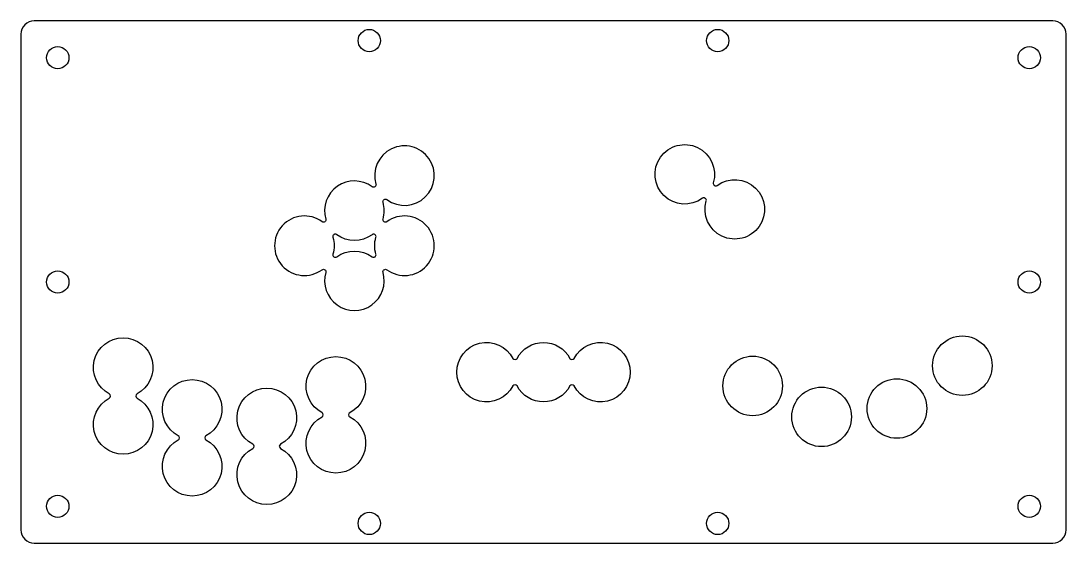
# Model space of a CAD drawing. Header units: millimetres. Extents: x -427 to -30, y 61 to 260.
import ezdxf

# ---------------------------------------------------------------- set-up
doc = ezdxf.new("R2010")
doc.units = ezdxf.units.MM
doc.header["$MEASUREMENT"] = 0

msp = doc.modelspace()

# ---------------------------------------------------------------- linework, layer by layer
for points in [[(-422.2, 61.2), (-35, 61.2, 0.414214), (-30, 66.2), (-30, 254.8, 0.414214), (-35, 259.8), (-422.2, 259.8, 0.414214), (-427.2, 254.8), (-427.2, 66.2, 0.414214)], [(-289.25, 165.16), (-289.19, 165.19, -0.321973), (-288.14, 165.18, 1.97921), (-288.14, 183.41, -0.321973), (-289.19, 183.39), (-289.25, 183.43, -0.321973), (-289.59, 184.42, 0.143992), (-289.59, 190.81, -0.321973), (-289.25, 191.8), (-289.19, 191.83, -0.321973), (-288.14, 191.82, 6.102808), (-292.29, 197.74, -0.321973), (-292.63, 196.75), (-292.69, 196.71, -0.321973), (-293.74, 196.73, 0.718421), (-311.31, 184.42, -0.321973), (-311.66, 183.43), (-311.71, 183.39, -0.321973), (-312.76, 183.41, 1.97921), (-312.76, 165.18, -0.321973), (-311.71, 165.19), (-311.66, 165.16, -0.321973), (-311.31, 164.17, 1.336427), (-289.59, 164.17, -0.321973)], [(-163.71, 197.26), (-163.66, 197.22, 0.321973), (-162.61, 197.23, -6.102808), (-166.75, 191.32, 0.321973), (-167.1, 192.31), (-167.15, 192.34, 0.321973), (-168.2, 192.33, -6.102808), (-164.06, 198.25, 0.321973)], [(-292.69, 170.07), (-292.63, 170.11, 0.321973), (-292.29, 171.1, -0.143992), (-292.29, 177.49, 0.321973), (-292.63, 178.48), (-292.69, 178.51, 0.321973), (-293.74, 178.5, -0.328681), (-307.17, 178.5, 0.321973), (-308.22, 178.51), (-308.27, 178.48, 0.321973), (-308.62, 177.49, -0.143992), (-308.62, 171.1, 0.321973), (-308.27, 170.11), (-308.22, 170.07, 0.321973), (-307.17, 170.08, -0.328681), (-293.74, 170.08, 0.321973)], [(-383.08, 116.34, -4.05674), (-393.6, 116.34, 0.604488), (-393.6, 117.94, -4.05674), (-383.08, 117.94, 0.604488)], [(-216.98, 131.47, -4.05674), (-216.98, 120.95, 0.604488), (-218.58, 120.95, -0.604488), (-238.62, 120.95, 0.604488), (-240.22, 120.95, -4.05674), (-240.22, 131.47, 0.604488), (-238.62, 131.47, -0.604488), (-218.58, 131.47, 0.604488)], [(-312.75, 110.79, -4.05674), (-302.23, 110.79, 0.604488), (-302.23, 109.2, -4.05674), (-312.75, 109.2, 0.604488)], [(-356.86, 100.44, -4.05674), (-367.38, 100.44, 0.604488), (-367.38, 102.03, -4.05674), (-356.86, 102.03, 0.604488)], [(-328.51, 97.21, -4.05674), (-339.03, 97.21, 0.604488), (-339.03, 98.8, -4.05674), (-328.51, 98.8, 0.604488)]]:
    msp.add_lwpolyline(points, format="xyb", close=True)
for centre, radius in [((-294.8, 252.3), 4.25), ((-162.4, 252.3), 4.25), ((-413.2, 245.8), 4.25), ((-44, 245.8), 4.25), ((-413.2, 160.5), 4.25), ((-44, 160.5), 4.25), ((-69.43, 128.67), 11.32), ((-149.1, 120.97), 11.32), ((-94.29, 112.39), 11.32), ((-122.92, 109.2), 11.32), ((-413.2, 75.2), 4.25), ((-44, 75.2), 4.25), ((-294.8, 68.7), 4.25), ((-162.4, 68.7), 4.25)]:
    msp.add_circle(centre, radius)

doc.saveas('drawing.dxf')
